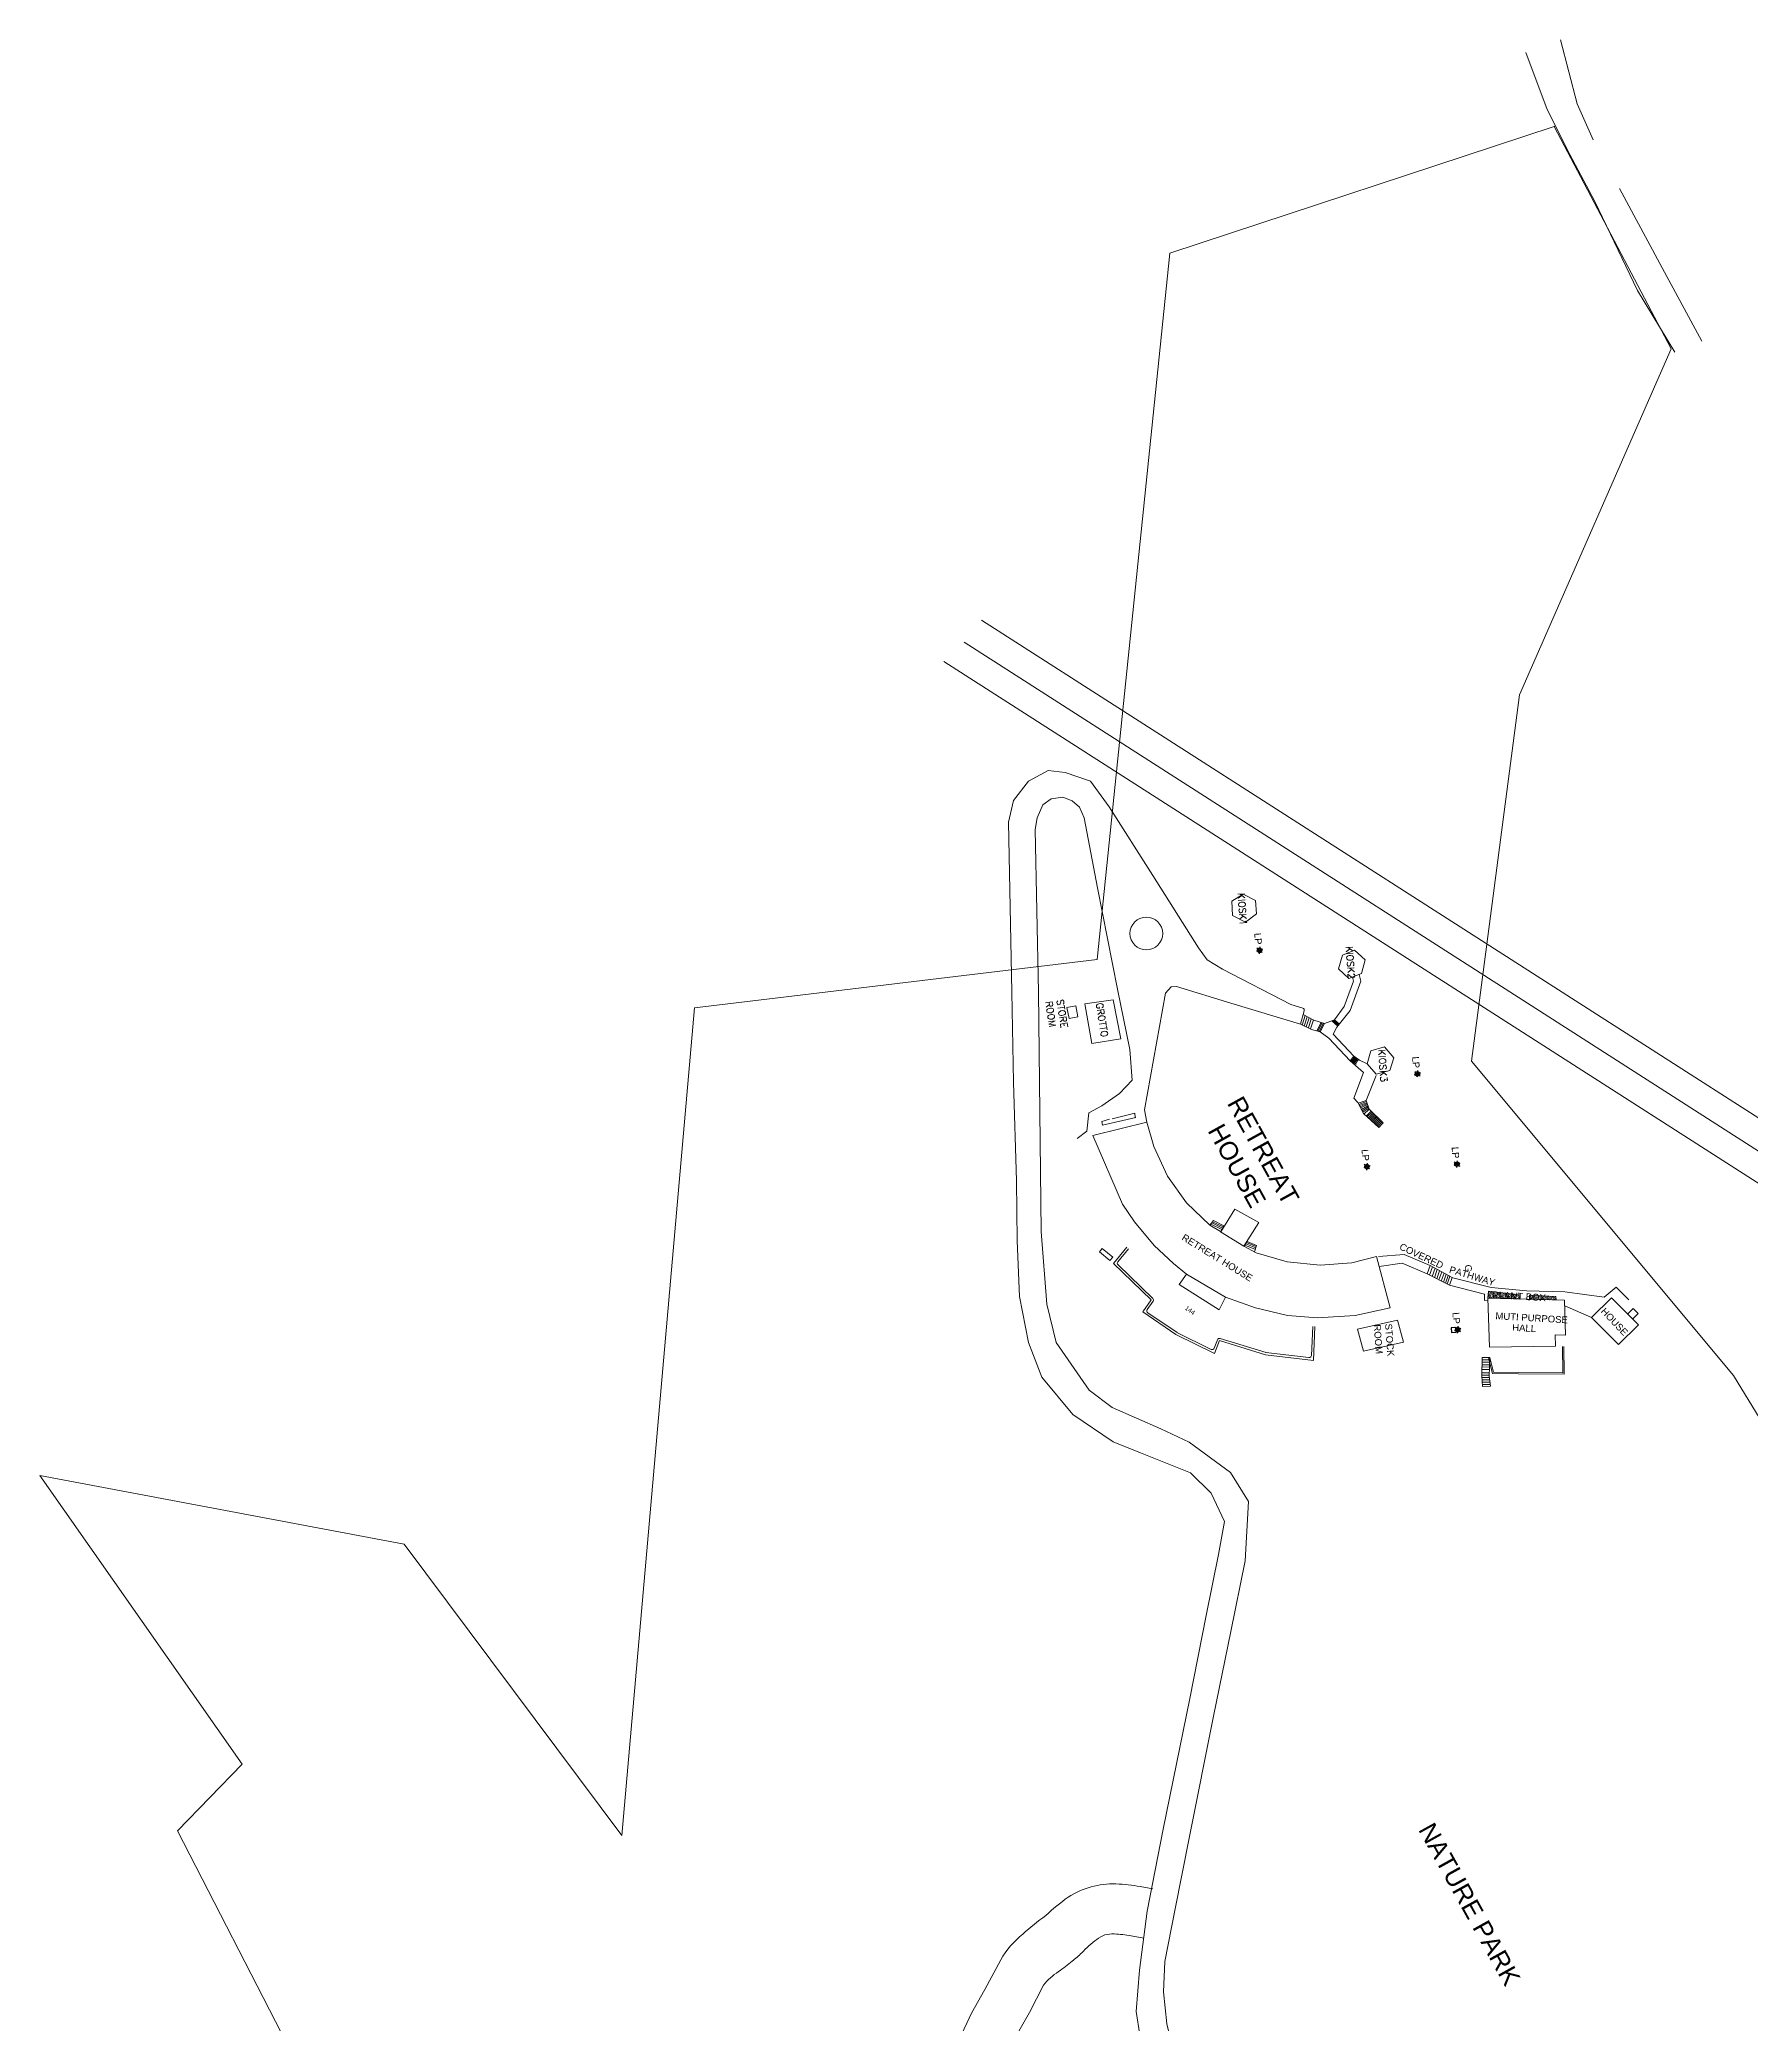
# Model space of a CAD drawing. Header units: millimetres. Extents: x -616979 to 2364082, y 43054 to 1637649.
# Drawn here: x 1074494 to 1438100, y 1055457 to 1477017 of the extents above; entities that cross this region are included whole.
import ezdxf

# ---------------------------------------------------------------- set-up
doc = ezdxf.new("R2010")
doc.units = ezdxf.units.MM
doc.styles.get("Standard").update_dxf_attribs({"font": 'arial.ttf'})
pattern_1 = [(264.315769402, (-1042439005.54, 687154757.27), (99.6508246705, -71.564936025), [15.335759567, -107.350316972]), (354.315769402, (-1042439006.3, 687154749.64), (111.8023749438, 50.517876863), [7.667879784, -204.830683992]), (354.315769402, (-1042439006.49, 687154747.735), (111.8023749438, 50.517876863), [6.134303827, -206.364259949]), (354.315769402, (-1042439006.11, 687154751.55), (111.8023749438, 50.517876863), [6.134303827, -206.364259949]), (324.315769402, (-1042439006.68, 687154745.83), (111.802464953, 50.51767766), [4.907443062, -117.778633478]), (24.315769402, (-1042439005.92, 687154753.46), (12.151640283, 122.082613685), [4.907443062, -117.778633478])]
pattern_2 = [(264.315769402, (-1042396906.8, 687074177.58), (99.6508246705, -71.564936025), [15.335759567, -107.350316972]), (354.315769402, (-1042396907.563, 687074169.95), (111.8023749438, 50.517876863), [7.667879784, -204.830683992]), (354.315769402, (-1042396907.75, 687074168.043), (111.8023749438, 50.517876863), [6.134303827, -206.364259949]), (354.315769402, (-1042396907.373, 687074171.86), (111.8023749438, 50.517876863), [6.134303827, -206.364259949]), (324.315769402, (-1042396907.94, 687074166.14), (111.802464953, 50.51767766), [4.907443062, -117.778633478]), (24.315769402, (-1042396907.18, 687074173.77), (12.151640283, 122.082613685), [4.907443062, -117.778633478])]
pattern_3 = [(264.315769402, (-1042416206.05, 687108796.86), (99.6508246705, -71.564936025), [15.335759567, -107.350316972]), (354.315769402, (-1042416206.81, 687108789.234), (111.8023749438, 50.517876863), [7.667879784, -204.830683992]), (354.315769402, (-1042416207, 687108787.326), (111.8023749438, 50.517876863), [6.134303827, -206.364259949]), (354.315769402, (-1042416206.62, 687108791.14), (111.8023749438, 50.517876863), [6.134303827, -206.364259949]), (324.315769402, (-1042416207.19, 687108785.42), (111.802464953, 50.51767766), [4.907443062, -117.778633478]), (24.315769402, (-1042416206.43, 687108793.05), (12.151640283, 122.082613685), [4.907443062, -117.778633478])]
pattern_4 = [(264.315769402, (-1042405471.36, 687128505.46), (99.6508246705, -71.564936025), [15.335759567, -107.350316972]), (354.315769402, (-1042405472.12, 687128497.83), (111.8023749438, 50.517876863), [7.667879784, -204.830683992]), (354.315769402, (-1042405472.31, 687128495.924), (111.8023749438, 50.517876863), [6.134303827, -206.364259949]), (354.315769402, (-1042405471.93, 687128499.74), (111.8023749438, 50.517876863), [6.134303827, -206.364259949]), (324.315769402, (-1042405472.5, 687128494.02), (111.802464953, 50.51767766), [4.907443062, -117.778633478]), (24.315769402, (-1042405471.74, 687128501.65), (12.151640283, 122.082613685), [4.907443062, -117.778633478])]
pattern_5 = [(264.315769402, (-1042397076.63, 687109323.27), (99.6508246705, -71.564936025), [15.335759567, -107.350316972]), (354.315769402, (-1042397077.39, 687109315.636), (111.8023749438, 50.517876863), [7.667879784, -204.830683992]), (354.315769402, (-1042397077.577, 687109313.73), (111.8023749438, 50.517876863), [6.134303827, -206.364259949]), (354.315769402, (-1042397077.2, 687109317.544), (111.8023749438, 50.517876863), [6.134303827, -206.364259949]), (324.315769402, (-1042397077.77, 687109311.82), (111.802464953, 50.51767766), [4.907443062, -117.778633478]), (24.315769402, (-1042397077.01, 687109319.45), (12.151640283, 122.082613685), [4.907443062, -117.778633478])]

# ---------------------------------------------------------------- blocks, each defined once
blk = doc.blocks.new('basin')
for p, q in [((-0.00127, 0.00127), (-0.00127, -0.00127)), ((0.00127, 0.00127), (-0.00127, 0.00127)), ((0.00127, -0.00127), (0.00127, 0.00127)), ((-0.00127, -0.00127), (0.00127, -0.00127))]:
    blk.add_line(p, q)
blk = doc.blocks.new('lumin')
at = {"lineweight": 30}
for p, q in [((-0.00082, 0.00048), (-0.00132, 0.00076)), ((0, 0.00095), (0, 0.00152)), ((0.00082, 0.00048), (0.00132, 0.00076)), ((-0.00082, -0.00048), (-0.00132, -0.00076)), ((0, -0.00095), (0, -0.00152)), ((0.00083, -0.00048), (0.00132, -0.00076))]:
    blk.add_line(p, q, dxfattribs=at)
blk.add_circle((0, 0), 0.000953, dxfattribs=at)

msp = doc.modelspace()

# ---------------------------------------------------------------- hatches: boundary and pattern name
at = {"lineweight": 5}
h = msp.add_hatch(dxfattribs=at)
h.set_pattern_fill('SWAMP', color=256, scale=4.83016, angle=-95.6842306, style=0)
h.set_pattern_definition(pattern_1)
h.paths.add_polyline_path([(1333636.658, 1283594.937), (1333345.158, 1283950.879, 0.4142135623), (1333280.715, 1283303.437)])
h = msp.add_hatch(dxfattribs=at)
h.set_pattern_fill('SWAMP', color=256, scale=4.83016, angle=-95.6842306, style=0)
h.set_pattern_definition(pattern_1)
h.paths.add_polyline_path([(1333591.089, 1283137.126, 0.1989123674), (1333928.157, 1283238.994), (1333636.658, 1283594.937), (1333280.715, 1283303.437, 0.1989123674)])
h = msp.add_hatch(dxfattribs=at)
h.set_pattern_fill('SWAMP', color=256, scale=4.83016, angle=-95.6842306, style=0)
h.set_pattern_definition(pattern_1)
h.paths.add_polyline_path([(1333636.658, 1283594.937), (1333992.6, 1283886.436, 0.1989123674), (1333682.226, 1284052.747, 0.1989123674), (1333345.158, 1283950.879)])
h = msp.add_hatch(dxfattribs=at)
h.set_pattern_fill('SWAMP', color=256, scale=4.83016, angle=-95.6842306, style=0)
h.set_pattern_definition(pattern_1)
h.paths.add_polyline_path([(1333928.157, 1283238.994, 0.4142135623), (1333992.6, 1283886.436), (1333636.658, 1283594.937)])
h = msp.add_hatch(dxfattribs=at)
h.set_pattern_fill('SWAMP', color=256, scale=4.83016, angle=-95.6842306, style=0)
h.set_pattern_definition(pattern_4)
h.paths.add_polyline_path([(1367170.838, 1257343.125), (1366879.339, 1257699.068, 0.4142135623), (1366814.896, 1257051.626)])
h = msp.add_hatch(dxfattribs=at)
h.set_pattern_fill('SWAMP', color=256, scale=4.83016, angle=-95.6842306, style=0)
h.set_pattern_definition(pattern_4)
h.paths.add_polyline_path([(1367125.27, 1256885.315, 0.1989123674), (1367462.337, 1256987.183), (1367170.838, 1257343.125), (1366814.896, 1257051.626, 0.1989123674)])
h = msp.add_hatch(dxfattribs=at)
h.set_pattern_fill('SWAMP', color=256, scale=4.83016, angle=-95.6842306, style=0)
h.set_pattern_definition(pattern_4)
h.paths.add_polyline_path([(1367170.838, 1257343.125), (1367526.781, 1257634.625, 0.1989123674), (1367216.407, 1257800.936, 0.1989123674), (1366879.339, 1257699.068)])
h = msp.add_hatch(dxfattribs=at)
h.set_pattern_fill('SWAMP', color=256, scale=4.83016, angle=-95.6842306, style=0)
h.set_pattern_definition(pattern_4)
h.paths.add_polyline_path([(1367462.337, 1256987.183, 0.4142135623), (1367526.781, 1257634.625), (1367170.838, 1257343.125)])
h = msp.add_hatch(dxfattribs=at)
h.set_pattern_fill('SWAMP', color=256, scale=4.83016, angle=-95.6842306, style=0)
h.set_pattern_definition(pattern_3)
h.paths.add_polyline_path([(1356436.146, 1237634.528), (1356144.647, 1237990.47, 0.4142135623), (1356080.204, 1237343.029)])
h = msp.add_hatch(dxfattribs=at)
h.set_pattern_fill('SWAMP', color=256, scale=4.83016, angle=-95.6842306, style=0)
h.set_pattern_definition(pattern_3)
h.paths.add_polyline_path([(1356390.578, 1237176.717, 0.1989123674), (1356727.646, 1237278.585), (1356436.146, 1237634.528), (1356080.204, 1237343.029, 0.1989123674)])
h = msp.add_hatch(dxfattribs=at)
h.set_pattern_fill('SWAMP', color=256, scale=4.83016, angle=-95.6842306, style=0)
h.set_pattern_definition(pattern_3)
h.paths.add_polyline_path([(1356436.146, 1237634.528), (1356792.089, 1237926.027, 0.1989123674), (1356481.715, 1238092.338, 0.1989123674), (1356144.647, 1237990.47)])
h = msp.add_hatch(dxfattribs=at)
h.set_pattern_fill('SWAMP', color=256, scale=4.83016, angle=-95.6842306, style=0)
h.set_pattern_definition(pattern_3)
h.paths.add_polyline_path([(1356727.646, 1237278.585, 0.4142135623), (1356792.089, 1237926.027), (1356436.146, 1237634.528)])
h = msp.add_hatch(dxfattribs=at)
h.set_pattern_fill('SWAMP', color=256, scale=4.83016, angle=-95.6842306, style=0)
h.set_pattern_definition(pattern_5)
h.paths.add_polyline_path([(1375565.572, 1238160.93), (1375274.072, 1238516.873, 0.4142135623), (1375209.629, 1237869.431)])
h = msp.add_hatch(dxfattribs=at)
h.set_pattern_fill('SWAMP', color=256, scale=4.83016, angle=-95.6842306, style=0)
h.set_pattern_definition(pattern_5)
h.paths.add_polyline_path([(1375520.003, 1237703.12, 0.1989123674), (1375857.071, 1237804.988), (1375565.572, 1238160.93), (1375209.629, 1237869.431, 0.1989123674)])
h = msp.add_hatch(dxfattribs=at)
h.set_pattern_fill('SWAMP', color=256, scale=4.83016, angle=-95.6842306, style=0)
h.set_pattern_definition(pattern_5)
h.paths.add_polyline_path([(1375565.572, 1238160.93), (1375921.514, 1238452.43, 0.1989123674), (1375611.14, 1238618.741, 0.1989123674), (1375274.072, 1238516.873)])
h = msp.add_hatch(dxfattribs=at)
h.set_pattern_fill('SWAMP', color=256, scale=4.83016, angle=-95.6842306, style=0)
h.set_pattern_definition(pattern_5)
h.paths.add_polyline_path([(1375857.071, 1237804.988, 0.4142135623), (1375921.514, 1238452.43), (1375565.572, 1238160.93)])
h = msp.add_hatch(dxfattribs=at)
h.set_pattern_fill('GRASS', color=256, scale=241.508025, angle=-76.07106372, style=0)
h.set_pattern_definition([(13.928936282, (-1211896306.77, 296556431.93), (124.64248943, 206.858347148), [45.28275463, -296.261169454]), (328.928936282, (-1211896306.77, 296556431.93), (124.642489464, 206.858347203), [45.28275463, -196.225270056]), (58.928936282, (-1211896306.77, 296556431.93), (-206.858347203, 124.642489464), [45.28275463, -196.225270056])])
h.paths.add_polyline_path([(1382304.737, 1211204.24), (1382144.583, 1209798.002), (1388913.185, 1209549.747), (1388987.662, 1210397.743)])
h = msp.add_hatch(dxfattribs=at)
h.set_pattern_fill('GRASS', color=256, scale=241.508025, angle=-76.07106372, style=0)
h.set_pattern_definition([(13.928936282, (-1211895289.25, 296558398.95), (124.64248943, 206.858347148), [45.28275463, -296.261169454]), (328.928936282, (-1211895289.25, 296558398.95), (124.642489464, 206.858347203), [45.28275463, -196.225270056]), (58.928936282, (-1211895289.25, 296558398.95), (-206.858347203, 124.642489464), [45.28275463, -196.225270056])])
h.paths.add_polyline_path([(1396668.062, 1209324.149), (1396576.743, 1210053.656), (1391013.919, 1210310.175), (1390960.128, 1209503.569)])
h = msp.add_hatch(dxfattribs=at)
h.set_pattern_fill('SWAMP', color=256, scale=4.83016, angle=-95.6842306, style=0)
h.set_pattern_definition(pattern_2)
h.paths.add_polyline_path([(1375735.395, 1203015.245), (1375443.896, 1203371.187, 0.4142135623), (1375379.453, 1202723.745)])
h = msp.add_hatch(dxfattribs=at)
h.set_pattern_fill('SWAMP', color=256, scale=4.83016, angle=-95.6842306, style=0)
h.set_pattern_definition(pattern_2)
h.paths.add_polyline_path([(1375689.827, 1202557.434, 0.1989123674), (1376026.895, 1202659.302), (1375735.395, 1203015.245), (1375379.453, 1202723.745, 0.1989123674)])
h = msp.add_hatch(dxfattribs=at)
h.set_pattern_fill('SWAMP', color=256, scale=4.83016, angle=-95.6842306, style=0)
h.set_pattern_definition(pattern_2)
h.paths.add_polyline_path([(1375735.395, 1203015.245), (1376091.338, 1203306.744, 0.1989123674), (1375780.964, 1203473.055, 0.1989123674), (1375443.896, 1203371.187)])
h = msp.add_hatch(dxfattribs=at)
h.set_pattern_fill('SWAMP', color=256, scale=4.83016, angle=-95.6842306, style=0)
h.set_pattern_definition(pattern_2)
h.paths.add_polyline_path([(1376026.895, 1202659.302, 0.4142135623), (1376091.338, 1203306.744), (1375735.395, 1203015.245)])

# ---------------------------------------------------------------- linework, layer by layer
for p, q in [((1397594.767, 1477017.328), (1401127.447, 1463385.043)), ((1394764.677, 1462195.213), (1390198.908, 1474317.667)), ((1401127.447, 1463385.043), (1404511.799, 1455775.09)), ((1314542.336, 1431699.645), (1396212.326, 1458604.324)), ((1399543.332, 1452642.136), (1394764.677, 1462195.213)), ((1396212.326, 1458604.324), (1396488.484, 1458749.125)), ((1396212.326, 1458604.324), (1421091.122, 1411347.051)), ((1404854.508, 1442648.014), (1399543.332, 1452642.136)), ((1413908.228, 1423729.298), (1404854.508, 1442648.014)), ((1410085.326, 1445379.531), (1419662.842, 1427605.605)), ((1299108.674, 1281642.011), (1314542.336, 1431699.645)), ((1419662.842, 1427605.605), (1427588.686, 1412994.045)), ((1421838.585, 1410667.724), (1413908.228, 1423729.298)), ((1421091.122, 1411347.051), (1388881.304, 1337837.554)), ((1449861.729, 1241419.914), (1274563.45, 1353735.249, -136210.526)), ((1446148.522, 1236727.399, 136210.526), (1270850.243, 1349042.734)), ((1441865.543, 1232630.403), (1266567.264, 1344945.738, -136210.526)), ((1388881.304, 1337837.554), (1378694.52, 1260046.279)), ((1284569.154, 1319522.687), (1281397.486, 1315419.944)), ((1288733.784, 1321808.347), (1284569.154, 1319522.687)), ((1292337.832, 1321390.125), (1288733.784, 1321808.347)), ((1297694.468, 1319500.13), (1292337.832, 1321390.125)), ((1301700.947, 1314035.775), (1297694.468, 1319500.13)), ((1281397.486, 1315419.944), (1280337.083, 1310781.704)), ((1287564.271, 1314518.135), (1289360.52, 1315800.156)), ((1289360.52, 1315800.156), (1291816.748, 1316122.465)), ((1291816.748, 1316122.465), (1293841.469, 1315309.54)), ((1293841.469, 1315309.54), (1295367.498, 1314024.831)), ((1285994.932, 1309281.463), (1286378.781, 1311749.843)), ((1286378.781, 1311749.843), (1287564.271, 1314518.135)), ((1295367.498, 1314024.831), (1296346.311, 1311732.145)), ((1296346.311, 1311732.145), (1299202.549, 1296828.811)), ((1310944.106, 1299476.541), (1301700.947, 1314035.775)), ((1280337.083, 1310781.704), (1281017.494, 1274733.336)), ((1286695.74, 1274697.057), (1285994.932, 1309281.463)), ((1310944.106, 1299476.541), (1320692.296, 1284091.709)), ((1213617.745, 1271346.771), (1299108.674, 1281642.011)), ((1322540.545, 1281561.439), (1325770.465, 1279615.019)), ((1325770.465, 1279615.019), (1340290.913, 1272060.935)), ((1353578.2, 1277047.708), (1353349.449, 1277871.073)), ((1355148.845, 1277025.313), (1354783.83, 1278461.498)), ((1281362.908, 1255561.81), (1281017.494, 1274733.336)), ((1281017.494, 1274733.336), (1281362.908, 1255561.81)), ((1287219.743, 1223886.585), (1286695.74, 1274697.057)), ((1353578.2, 1277047.708), (1351613.206, 1271656.609)), ((1355148.845, 1277025.313), (1352916.667, 1270772.33)), ((1198192.449, 1095572.617), (1213617.745, 1271346.771)), ((1294598.322, 1271815.419), (1292702.467, 1271443.123)), ((1292702.467, 1271443.123), (1293167.837, 1269073.303)), ((1295063.692, 1269445.599), (1293167.837, 1269073.303)), ((1294598.322, 1271815.419), (1295063.692, 1269445.599)), ((1296494.178, 1272187.715), (1302540.042, 1273098.042)), ((1296494.178, 1272187.715), (1302540.042, 1273098.042)), ((1298023.216, 1263790.04, 121004.083), (1296494.178, 1272187.715)), ((1302540.042, 1273098.042), (1304177.274, 1264760.706)), ((1302540.042, 1273098.042), (1304177.274, 1264760.706)), ((1342315.725, 1267887.19), (1327560.473, 1272383.142)), ((1327560.473, 1272383.142), (1342315.725, 1267887.19)), ((1342805.459, 1271294.748), (1340290.913, 1272060.935)), ((1342315.725, 1267887.19), (1343128.679, 1270698.528)), ((1343316.733, 1269713.385), (1342696.656, 1267710.944)), ((1345137.747, 1268778.244), (1342904.954, 1269924.846)), ((1343753.602, 1269489.041), (1343139.542, 1267506.033)), ((1344176.99, 1269271.619), (1343568.762, 1267307.445)), ((1344619.711, 1269044.27), (1344017.581, 1267099.789)), ((1351613.206, 1271656.609), (1349541.96, 1268814.793)), ((1352916.667, 1270772.33), (1350070.168, 1267264.46)), ((1304177.274, 1264760.706), (1298023.216, 1263790.04, 121004.083)), ((1342315.725, 1267887.19), (1344670.305, 1266797.793)), ((1345080.889, 1268807.442), (1344485.112, 1266883.476)), ((1344670.305, 1266797.793), (1346502.146, 1266242.157)), ((1347409.515, 1268031.551), (1345137.747, 1268778.244)), ((1346727.556, 1268255.7), (1345812.586, 1266451.315)), ((1346957.01, 1268180.282), (1346044.598, 1266380.941)), ((1347189.616, 1268098.251), (1346282.248, 1266308.857)), ((1347409.515, 1268031.551), (1346502.146, 1266242.157)), ((1346502.146, 1266242.157), (1348321.402, 1264920.47)), ((1349541.96, 1268814.793), (1347409.515, 1268031.551)), ((1348321.402, 1264920.47), (1352900.792, 1260107.584)), ((1348961.779, 1268601.694), (1350244.335, 1267479.094)), ((1349140.483, 1268667.331), (1350349.692, 1267608.931)), ((1350070.168, 1267264.46), (1349264.448, 1265811.695)), ((1349264.448, 1265811.695), (1353680.645, 1261112.957)), ((1349339.337, 1268740.37), (1350466.93, 1267753.407)), ((1349541.96, 1268814.793), (1350586.389, 1267900.622)), ((1349541.96, 1268814.793), (1350586.389, 1267900.622)), ((1352900.792, 1260107.584), (1353680.645, 1261112.957)), ((1353089.895, 1259940.847), (1353886.981, 1260968.436)), ((1353270.129, 1259781.932), (1354083.638, 1260830.694)), ((1353430.891, 1259640.185), (1354259.049, 1260707.833)), ((1353621.645, 1259471.993), (1354467.186, 1260562.051)), ((1353680.645, 1261112.957), (1354884.28, 1260269.911)), ((1352900.792, 1260107.584), (1354248.87, 1259410.543)), ((1352900.792, 1260107.584), (1355693.303, 1257645.37)), ((1355693.303, 1257645.37), (1353695.323, 1252174.411)), ((1353822.329, 1259295.046), (1354667.87, 1260385.104)), ((1354884.28, 1260269.911), (1356521.506, 1259458.114)), ((1358431.647, 1257009.788), (1356257.366, 1251700.459)), ((1378694.52, 1260046.279), (1434335.455, 1193296.764)), ((1281970.301, 1234636.742), (1281362.908, 1255561.81)), ((1281362.908, 1255561.81), (1281970.301, 1234636.742)), ((1354547.313, 1251238.222), (1353695.323, 1252174.411)), ((1300276.487, 1246444.473), (1307348.122, 1248089.977)), ((1302348.926, 1247773.078, 139108.622), (1307126.308, 1248973.006)), ((1307126.308, 1248973.006), (1307234.198, 1248063.468)), ((1307126.308, 1248973.006), (1307234.198, 1248063.468)), ((1309177.59, 1249672.915), (1309720.904, 1247106.706)), ((1355733.329, 1248892.672), (1354547.313, 1251238.222)), ((1356257.366, 1251700.459), (1354596.202, 1251141.535)), ((1356332.814, 1251495.204), (1354737.228, 1250862.633)), ((1356435.013, 1251217.169), (1354871.405, 1250597.275)), ((1356503.742, 1251030.192), (1354986.521, 1250369.612)), ((1356585.009, 1250809.104), (1355122.414, 1250100.861)), ((1356670.484, 1250576.569), (1355274.971, 1249799.153)), ((1356755.396, 1250345.565), (1355429.314, 1249493.913)), ((1356866.737, 1250042.663), (1355572.223, 1249211.285)), ((1358994.152, 1245979.941), (1355733.329, 1248892.672)), ((1356944.081, 1249832.248), (1355822.515, 1248813.006)), ((1356257.366, 1251700.459), (1356944.081, 1249832.248)), ((1357311.629, 1249433.592), (1356302.917, 1248383.887)), ((1357528.451, 1249225.513), (1356527.187, 1248183.558)), ((1357745.273, 1249017.434), (1356751.456, 1247983.229)), ((1356944.081, 1249832.248), (1359904.126, 1246926.895)), ((1357962.096, 1248809.356), (1357052.122, 1247862.402)), ((1358178.918, 1248601.277), (1357268.945, 1247654.323)), ((1358395.74, 1248393.198), (1357485.767, 1247446.244)), ((1358612.563, 1248185.119), (1357702.589, 1247238.165)), ((1358829.385, 1247977.041), (1357919.412, 1247030.087)), ((1298234.119, 1244283.631), (1309720.904, 1247106.706)), ((1304518.451, 1229656.427), (1298234.119, 1244283.631)), ((1301782, 1247735.513), (1300150.211, 1247248.61)), ((1300150.211, 1247248.61), (1300276.487, 1246444.473)), ((1359036.836, 1247759.21), (1358126.863, 1246812.256)), ((1359253.659, 1247551.131), (1358343.685, 1246604.177)), ((1359470.481, 1247343.053), (1358560.508, 1246396.099)), ((1359687.303, 1247134.974), (1358777.33, 1246188.02)), ((1359904.126, 1246926.895), (1358994.152, 1245979.941)), ((1282131.944, 1221912.119), (1281970.301, 1234636.742)), ((1281970.301, 1234636.742), (1282131.944, 1221912.119)), ((1307046.817, 1225887.019), (1304518.451, 1229656.427)), ((1307046.817, 1225887.019), (1304518.451, 1229656.427)), ((1325422.921, 1223754.604), (1328408.251, 1228637.275)), ((1328408.251, 1228637.275), (1333508.12, 1225740.866)), ((1288411.413, 1208427.439), (1287219.743, 1223886.585)), ((1288411.413, 1208427.439), (1287219.743, 1223886.585)), ((1311243.658, 1220872.225), (1307046.817, 1225887.019)), ((1311243.658, 1220872.225), (1307046.817, 1225887.019)), ((1323107.348, 1225184.958), (1323850.934, 1226176.735)), ((1325348.502, 1223849.47), (1323107.348, 1225184.958)), ((1323262.251, 1225391.565), (1325596.89, 1224271.227)), ((1325773.558, 1224580.755), (1323500.744, 1225709.661)), ((1323662.537, 1225925.455), (1325930.531, 1224855.775)), ((1323850.934, 1226176.735), (1326042.968, 1225052.768)), ((1326042.968, 1225052.768), (1325333.499, 1223809.757)), ((1325333.499, 1223809.757), (1330281.761, 1220757.808)), ((1333508.12, 1225740.866), (1330281.761, 1220757.808)), ((1282131.944, 1221912.119), (1282620.666, 1210024.641)), ((1299612.724, 1219537.57), (1300229.227, 1220281.305)), ((1301843.929, 1217688.061), (1299612.724, 1219537.57)), ((1302460.432, 1218431.796), (1300229.227, 1220281.305)), ((1301843.929, 1217688.061), (1302460.432, 1218431.796)), ((1303530.642, 1217452.279), (1305807.877, 1220199.483)), ((1315326.871, 1217030.858), (1311243.658, 1220872.225)), ((1315326.871, 1217030.858), (1311243.658, 1220872.225)), ((1332932.697, 1219345.785), (1330281.761, 1220757.808)), ((1331037.236, 1221761.714), (1330356.715, 1220717.884)), ((1330502.694, 1220941.797), (1332747.058, 1220036.306)), ((1332852.133, 1220379.299), (1330719.109, 1221273.749)), ((1330867.318, 1221501.082), (1332944.065, 1220679.388)), ((1331037.236, 1221761.714), (1333012.707, 1220903.455)), ((1333012.707, 1220903.455), (1332591.236, 1219527.664)), ((1332932.697, 1219345.785), (1339522.743, 1217409.09)), ((1332932.697, 1219345.785), (1339522.743, 1217409.09)), ((1353260.725, 1217217.612), (1358474.218, 1218523.16)), ((1358474.218, 1218523.16), (1361389.827, 1207633.853)), ((1358871.35, 1218522.727), (1364337.966, 1219003.891)), ((1369847.033, 1216611.557), (1364337.966, 1219003.891)), ((1310950.16, 1209658.212), (1303566.771, 1216796.775)), ((1318101.327, 1214819.162), (1315326.871, 1217030.858)), ((1318101.327, 1214819.162), (1315326.871, 1217030.858)), ((1316568.617, 1212568.227), (1318101.327, 1214819.162)), ((1326385.023, 1209943.954), (1318101.327, 1214819.162)), ((1339522.743, 1217409.09), (1346487.784, 1216719.78)), ((1339522.743, 1217409.09), (1346487.784, 1216719.78)), ((1346487.784, 1216719.78), (1353260.725, 1217217.612)), ((1346487.784, 1216719.78), (1353260.725, 1217217.612)), ((1359034.737, 1216429.718), (1363961.322, 1217107.467)), ((1363961.322, 1217107.467), (1369219.783, 1214832.666)), ((1369219.783, 1214832.666), (1369847.033, 1216611.557)), ((1369219.783, 1214832.666), (1373961.409, 1212472.189)), ((1369730.312, 1214578.515), (1370357.562, 1216357.405)), ((1374673.467, 1214015.057), (1369847.033, 1216611.557)), ((1370294.538, 1214297.631), (1370908.997, 1216040.247)), ((1370787.681, 1214052.135), (1371396.271, 1215778.106)), ((1371268.275, 1213812.885), (1371871.146, 1215522.635)), ((1371740.787, 1213577.659), (1372338.034, 1215271.461)), ((1372225.845, 1213336.188), (1372817.319, 1215013.618)), ((1372699.195, 1213100.545), (1373285.035, 1214761.998)), ((1373113.163, 1212894.463), (1373694.076, 1214541.945)), ((1373495.636, 1212704.06), (1374071.998, 1214338.633)), ((1282620.666, 1210024.641), (1284572.654, 1200276.555)), ((1325078.354, 1207244.412), (1316568.617, 1212568.227)), ((1326385.023, 1209943.954), (1325078.354, 1207244.412)), ((1332780.54, 1207615.51), (1326385.023, 1209943.954)), ((1332780.54, 1207615.51), (1326385.023, 1209943.954)), ((1373961.409, 1212472.189), (1374532.228, 1214091.041)), ((1373961.409, 1212472.189), (1381395.194, 1210572.728)), ((1374673.467, 1214015.057), (1382833.551, 1211930.015)), ((1381395.194, 1210572.728), (1381445.588, 1209186.152)), ((1390314.264, 1211290.089), (1382833.551, 1211930.015)), ((1390314.264, 1211290.089), (1398475.41, 1211075.31)), ((1406855.468, 1209884.05), (1398475.41, 1211075.31)), ((1409356.861, 1212041.175), (1406855.468, 1209884.05)), ((1412059.154, 1209309.928), (1409356.861, 1212041.175)), ((1290420.865, 1200300.952), (1288411.413, 1208427.439)), ((1309788.964, 1207294.282), (1311009.762, 1209033.452)), ((1316122.329, 1202377.645), (1309911.947, 1206617.87)), ((1332780.54, 1207615.51), (1339537.598, 1206049.211)), ((1339537.598, 1206049.211), (1332780.54, 1207615.51)), ((1345930.595, 1205502.694), (1339537.598, 1206049.211)), ((1345930.595, 1205502.694), (1339537.598, 1206049.211)), ((1353934.168, 1205992.368), (1345930.595, 1205502.694)), ((1353934.168, 1205992.368), (1345930.595, 1205502.694)), ((1361389.827, 1207633.853), (1353934.168, 1205992.368)), ((1361389.827, 1207633.853), (1353934.168, 1205992.368)), ((1381445.588, 1209186.152), (1382194.736, 1209255.394)), ((1382152.059, 1209717.118), (1398428.393, 1209288.769)), ((1382460.714, 1199322.578), (1382152.059, 1209717.118)), ((1398648.867, 1201863.889), (1398428.393, 1209288.769)), ((1398463.525, 1208105.64), (1404154.021, 1205573.062)), ((1404154.021, 1205573.062), (1408404.399, 1209778.383)), ((1408404.399, 1209778.383), (1414160.095, 1204042.281)), ((1411840.728, 1206353.753), (1413015.633, 1207532.671)), ((1412916.487, 1205281.656), (1414091.392, 1206460.574)), ((1413015.633, 1207532.671), (1414091.392, 1206460.574)), ((1323334.081, 1198829.726), (1316063.451, 1202412.019)), ((1344921.26, 1203692.847), (1344667.95, 1197552.898)), ((1362957.355, 1205011.465), (1354457.855, 1203140.161)), ((1354457.855, 1203140.161), (1355708.384, 1198469.643)), ((1362957.355, 1205011.465), (1364207.885, 1200340.947)), ((1396534.653, 1199483.874), (1396416.769, 1201925.779)), ((1398648.867, 1201863.889), (1396416.769, 1201925.779)), ((1404154.021, 1205573.062), (1409909.718, 1199836.961)), ((1409909.718, 1199836.961), (1414160.095, 1204042.281)), ((1284572.654, 1200276.555), (1287397.896, 1192925.583)), ((1297418.814, 1190151.399), (1290420.865, 1200300.952)), ((1324685.693, 1200848.005), (1323997.432, 1199087.164)), ((1335062.998, 1198129.693), (1325277.321, 1201133.909)), ((1344130.049, 1197092.968), (1334976.537, 1198147.787)), ((1364207.885, 1200340.947), (1355708.384, 1198469.643)), ((1382460.714, 1199322.578), (1396534.653, 1199483.874)), ((1398046.971, 1193820.386), (1398011.722, 1199415.994)), ((1398338.634, 1193527.043), (1398301.526, 1199417.82)), ((1380928.287, 1197109.662), (1380881.937, 1193183.743)), ((1380881.937, 1193183.743), (1380985.237, 1190944.181)), ((1380883.946, 1193353.882), (1382432.42, 1193347.799)), ((1380889.767, 1193846.968), (1382452.446, 1193840.829)), ((1380897.73, 1194521.43), (1382479.838, 1194515.214)), ((1380904.332, 1195080.62), (1382502.549, 1195074.341)), ((1380909.513, 1195519.509), (1382520.374, 1195513.18)), ((1380916.146, 1196081.337), (1382543.192, 1196074.945)), ((1380922.574, 1196625.721), (1382565.301, 1196619.267)), ((1380928.287, 1197109.662), (1382584.956, 1197103.154)), ((1382303.22, 1197035.223), (1383101.942, 1193722.593)), ((1382584.956, 1197103.154), (1382424.371, 1193149.631)), ((1382424.371, 1193149.631), (1382716.905, 1190972.133)), ((1382584.956, 1197103.154), (1383330.959, 1194009.172)), ((1383101.942, 1193722.593), (1388601.091, 1193644.311)), ((1383330.959, 1194009.172), (1388605.216, 1193934.091)), ((1388601.727, 1193644.302), (1398338.634, 1193527.043)), ((1388605.216, 1193934.091), (1398046.971, 1193820.386)), ((1434335.455, 1193296.764), (1501803.186, 1082193.787)), ((1287397.896, 1192925.583), (1293964.25, 1185001.617)), ((1302330.578, 1186505.343), (1297418.814, 1190151.399)), ((1380898.025, 1192834.963), (1382463.25, 1192860.229)), ((1380920.429, 1192349.223), (1382528.414, 1192375.179)), ((1380944.08, 1191836.475), (1382597.201, 1191863.159)), ((1380966.089, 1191359.32), (1382661.213, 1191386.683)), ((1380985.237, 1190944.181), (1382716.905, 1190972.133)), ((1293964.25, 1185001.617), (1302520.427, 1179167.824)), ((1312672.675, 1181962.513), (1302330.578, 1186505.343)), ((1312672.675, 1181962.513), (1302330.578, 1186505.343)), ((1318662.467, 1179081.816), (1312672.675, 1181962.513)), ((1318662.467, 1179081.816), (1312672.675, 1181962.513)), ((1308363.258, 1176847.972), (1302520.427, 1179167.824)), ((1302520.427, 1179167.824), (1308363.258, 1176847.972)), ((1318974.971, 1172595.764), (1308363.258, 1176847.972)), ((1308363.258, 1176847.972), (1318974.971, 1172595.764)), ((1327443.383, 1172683.098), (1318662.467, 1179081.816)), ((1117509.795, 1110715.49), (1074494.407, 1172026.889)), ((1074494.407, 1172026.889), (1151947.108, 1157426.568)), ((1318974.971, 1172595.764), (1323381.271, 1168303.1)), ((1331314.457, 1166536.788), (1327443.383, 1172683.098)), ((1323381.271, 1168303.1), (1326216.668, 1162289.442)), ((1330578.094, 1153915.998), (1331314.457, 1166536.788)), ((1324884.569, 1155239.331), (1326216.668, 1162289.442)), ((1326216.668, 1162289.442), (1324884.569, 1155239.331)), ((1151947.108, 1157426.568), (1198192.449, 1095572.617)), ((1322260.907, 1142323.648), (1324884.569, 1155239.331)), ((1324884.569, 1155239.331), (1322260.907, 1142323.648)), ((1327524.23, 1138906.324), (1330578.094, 1153915.998)), ((1327524.23, 1138906.324), (1330578.094, 1153915.998)), ((1318799.237, 1124640.473), (1322260.907, 1142323.648)), ((1322260.907, 1142323.648), (1318799.237, 1124640.473)), ((1323863.17, 1120898.846), (1327524.23, 1138906.324)), ((1323863.17, 1120898.846), (1327524.23, 1138906.324)), ((1313186.989, 1096884.472), (1318799.237, 1124640.473)), ((1318778.085, 1095369.734), (1323863.17, 1120898.846)), ((1103800.405, 1096526.171), (1117509.795, 1110715.49)), ((1127239.042, 1050942.121), (1103800.405, 1096526.171)), ((1309745.11, 1079464.228), (1313186.989, 1096884.472)), ((1315613.893, 1079606.333), (1318778.085, 1095369.734)), ((1308150.171, 1066922.935), (1309745.11, 1079464.228)), ((1313489.27, 1068770.232), (1315613.893, 1079606.333)), ((1307451.661, 1058204.177), (1308150.171, 1066922.935)), ((1313227.039, 1062329.926), (1313489.27, 1068770.232)), ((1309012.855, 1048234.218), (1307451.661, 1058204.177)), ((1313968.532, 1055535.805), (1313227.039, 1062329.926)), ((1316304.457, 1045970.357), (1313968.532, 1055535.805))]:
    msp.add_line(p, q, dxfattribs=at)
for points in [[(1296346.311, 1311732.145), (1299202.549, 1296828.811), (1303491.854, 1275345.852)], [(1325770.465, 1279615.019), (1325770.465, 1279615.019), (1322540.545, 1281561.439), (1320692.296, 1284091.709)], [(1325770.465, 1279615.019), (1340290.913, 1272060.935)], [(1303491.854, 1275345.852), (1306061.113, 1262542.933)], [(1315976.027, 1275887.265), (1314849.388, 1275796.38), (1313682.213, 1274520.956), (1309177.59, 1249672.915)], [(1327560.473, 1272383.142), (1315976.027, 1275887.265)], [(1306061.113, 1262542.933), (1306604.738, 1256006.968), (1303870.17, 1253164.545), (1300144.165, 1250571.509), (1297345.234, 1249091.312), (1296947.151, 1245207.84), (1294855.158, 1243594.571)], [(1309720.904, 1247106.706), (1311142.076, 1241901.547), (1314102.906, 1235625.739), (1318095.062, 1229956.958), (1323107.348, 1225184.958)], [(1345403.866, 1203672.936), (1345107.695, 1196494.095), (1334921.242, 1197667.946), (1325135.564, 1200672.163), (1324064.309, 1197931.475), (1315849.971, 1201978.739), (1308831.367, 1206770.79), (1310614.421, 1209310.959), (1302587.664, 1217071.557), (1305436.009, 1220507.735)]]:
    msp.add_lwpolyline(points, dxfattribs=at)
for points in [[(1330156.955, 1295485.885), (1332742.263, 1294151.611), (1332974.642, 1291330.543), (1330661.123, 1289565.714), (1327867.918, 1290962.486), (1327770.954, 1294054.819)], [(1353772.202, 1283628.377), (1356099.179, 1281578.137), (1355322.627, 1278645.611), (1352572.306, 1277566.018), (1350408.435, 1279637.698), (1351223.529, 1282573.002)], [(1362192.72, 1260728.855), (1361338.911, 1258061.951), (1358372.272, 1257296.07), (1356521.506, 1259458.114), (1357258.91, 1262261.909), (1360165.653, 1263052.529)], [(1388987.662, 1210397.743), (1382304.737, 1211204.24), (1382144.583, 1209798.002), (1388913.185, 1209549.747)], [(1390960.128, 1209503.569), (1396668.062, 1209324.149), (1396576.743, 1210053.656), (1391013.919, 1210310.175)]]:
    msp.add_lwpolyline(points, close=True, dxfattribs=at)
at = {"lineweight": 5, "elevation": 110127.659}
for points in [[(1310975.438, 1084209.643), (1308297.678, 1084706.272, 0.0375992178), (1303131.1, 1085267.579, 0.1527572422), (1292995.916, 1082461.316, 0.0322602754), (1288213.496, 1078569.674, 0.0195738368), (1283348.735, 1074630.617, 0.091257062), (1278645.62, 1069132.489), (1275273.747, 1062842.332), (1272452.191, 1057853.419), (1267364.463, 1046922.425, -0.0640237057)], [(1309037.674, 1073761.464), (1306359.915, 1074258.092, 0.0375992178), (1302779.915, 1074647.031, 0.1972547704), (1299049.149, 1073486.839, 0.0485014173), (1295883.793, 1070615.232, -0.0063128265), (1293814.337, 1068878.519, -0.0244926562), (1290906.446, 1066659.124, 0.0711437668), (1287733.935, 1063787.454), (1284733.957, 1057983.633), (1281908.71, 1052988.193)]]:
    msp.add_lwpolyline(points, format="xyb", dxfattribs=at)
at = {"lineweight": 5}
for centre, radius in [((1309578.862, 1287157.527), 3474.742), ((1333636.658, 1283594.937, 35743.188), 483.016), ((1367170.838, 1257343.125, 35743.188), 483.016), ((1356436.146, 1237634.528, 35743.188), 483.016), ((1375565.572, 1238160.93, 35743.188), 483.016), ((1375735.395, 1203015.245, 35743.188), 483.016)]:
    msp.add_circle(centre, radius, dxfattribs=at)
for centre, start, end in [((1342664.674, 1270832.705), 343.87171933, 73.05392683), ((1303902.509, 1217144.028), 140.3437018, 225.96585638), ((1310184.305, 1207016.776), 144.93333269, 235.67614406), ((1310614.421, 1209310.959), 324.93333269, 45.96585638), ((1323547.56, 1199263.006), 243.77019801, 338.65092087), ((1325135.564, 1200672.163), 72.93344063, 158.65092087), ((1344185.345, 1197572.809), 263.42643144, 357.63753954)]:
    msp.add_arc(centre, 483.016, start, end, dxfattribs=at)

# ---------------------------------------------------------------- block references
for name, p, xscale, yscale, zscale, rotation in [('lumin', (1333636.658, 1283594.937, 35743.188), 483016.0493695113, 483016.0493695114, 483016.0493695114, 172.3422021370827), ('lumin', (1367170.838, 1257343.125, 35743.188), 483016.0493695113, 483016.0493695114, 483016.0493695114, 172.3422021370827), ('lumin', (1356436.146, 1237634.528, 35743.188), 483016.0493695113, 483016.0493695114, 483016.0493695114, 172.3422021370827), ('lumin', (1375565.572, 1238160.93, 35743.188), 483016.0493695113, 483016.0493695114, 483016.0493695114, 172.3422021370827), ('basin', (1374881.549, 1202930.61), 386412.8394956021, 386412.8394956019, 126775.8659762639, 274.122352842213), ('lumin', (1375735.395, 1203015.245, 35743.188), 483016.0493695113, 483016.0493695114, 483016.0493695114, 172.3422021370827)]:
    msp.add_blockref(name, p, dxfattribs=dict(at, xscale=xscale, yscale=yscale, zscale=zscale, rotation=rotation))

# ---------------------------------------------------------------- texts
for s, height, rotation, p in [('LP', 1449.0481, 274.12235284, (1332508.677, 1287232.463)), ('LP', 1449.0481, 274.12235284, (1366042.857, 1260980.652)), ('LP', 1449.0481, 274.12235284, (1355308.165, 1241272.054)), ('LP', 1449.0481, 274.12235284, (1374437.591, 1241798.457)), ('RETREAT HOUSE', 1449.04815, 328.35048023, (1316958.956, 1222192.636)), ('COVERED', 1449.0481, 334.8554617, (1363195.909, 1220134.169)), ('PATHWAY', 1449.0481, 343.20359075, (1373799.222, 1215144.471)), ('G', 1449.048, 274.12235284, (1377210.834, 1216770.293)), ('PLANT BOX', 1449.0481, 356.66688414, (1383063, 1209715.144)), ('LP', 1449.0481, 274.12235284, (1374607.415, 1206652.771)), ('MUTI PURPOSE', 1449.04815, 356.66688414, (1383706.087, 1205241.586)), ('HOUSE', 1449.0481, 313.51328695, (1406030.567, 1206808.021)), ('HALL', 1449.0481, 356.66688414, (1387278.498, 1202778.155))]:
    msp.add_text(s, height=height, rotation=rotation, dxfattribs=at).set_placement(p)
at = {"lineweight": 5, "attachment_point": 1}
for s, insert, char_height, width, rotation in [('{\\Fsimplex.shx;KIOSK1}', (1330448.21, 1295855.221), 1449.04815, 8385.15862, 274.12235284), ('{\\Fsimplex.shx;KIOSK2}', (1353412.987, 1284519.2), 1449.04815, 8385.15862, 274.12235284), ('{\\Fsimplex.shx;STORE  ROOM}', (1291950.348, 1273251.004), 1449.04815, 8385.15862, 278.99818618), ('{\\Fsimplex.shx;GROTTO}', (1300315.387, 1272546.45), 1449.04815, 8385.15862, 278.99818618), ('{\\Fsimplex.shx;KIOSK3}', (1360298.988, 1262594.583), 1449.04815, 8385.15862, 274.12235284), ('\\pi1978.9;RETREAT\\P\\pi5072;HOUSE', (1329066.117, 1254738.873), 3864.12839, 28618.58291, 298.99348644), ('{\\fArial|b0|i0|c0|p34;NATURE PARK}', (1370650.656, 1098699.505), 3864.12839, 148357.48491, 298.99348644)]:
    msp.add_mtext(s, dxfattribs=dict(at, insert=insert, char_height=char_height, width=width, rotation=rotation))
at = {"lineweight": 5}
for s, insert, char_height, attachment_point, rotation in [('{144}', (1318879.328, 1207127.707, 139108.622), 966.0321, 5, 324.85388499), ('STOCK\\PROOM', (1359812.939, 1204212.553), 1449.0481, 4, 274.12235284)]:
    msp.add_mtext(s, dxfattribs=dict(at, insert=insert, char_height=char_height, attachment_point=attachment_point, rotation=rotation))

doc.saveas('drawing.dxf')
